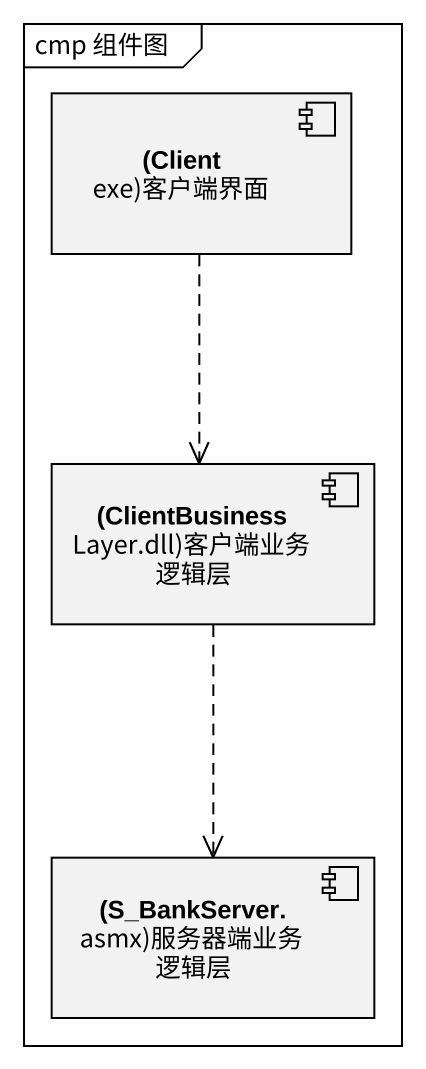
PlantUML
@startuml
mainframe cmp 组件图
component "(Client exe)客户端界面" as Client_exe_客户端界面
component "(ClientBusinessLayer.dll)客户端业务逻辑层" as ClientBusinessLayer_dll
component "(S_BankServer.asmx)服务器端业务逻辑层" as S_BankServer_asmx_服务器端业务逻辑层
Client_exe_客户端界面 ..> ClientBusinessLayer_dll
ClientBusinessLayer_dll ..> S_BankServer_asmx_服务器端业务逻辑层
@enduml
